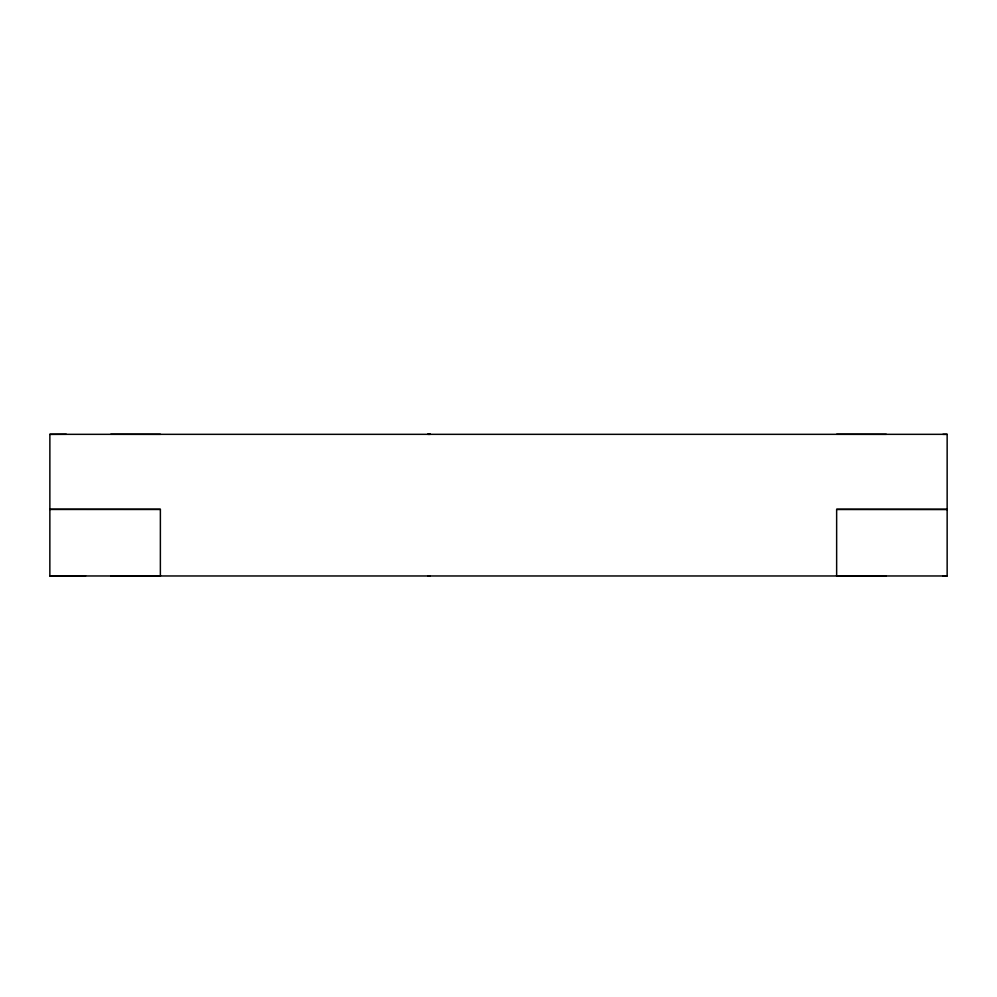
<?xml version="1.0" encoding="UTF-8"?>
<svg xmlns="http://www.w3.org/2000/svg" width="997" height="997" viewBox="0 0 997 997"><rect width="100%" height="100%" fill="white"/><g stroke="black" fill="none" stroke-linecap="round" stroke-linejoin="round"><path stroke-width="1.5" d="M942.913 434.331L947.15 434.331L947.15 575.967L49.85 575.967L49.875 434.331L66.313 434.268M160.367 575.954L160.38 509.367L49.875 509.355L160.38 509.367M836.645 509.38L947.15 509.405L836.645 509.38L836.645 575.954L886.308 575.942M49.85 575.967L85.605 575.892M49.875 434.331L947.15 434.331M110.779 434.268L160.455 434.318M110.767 575.892L160.455 575.942M942.9 575.954L947.138 575.954M886.321 434.318L836.645 434.268M430.218 434.306L427.813 434.306L430.218 434.306M430.218 575.93L427.8 575.93L430.218 575.93"/></g></svg>
